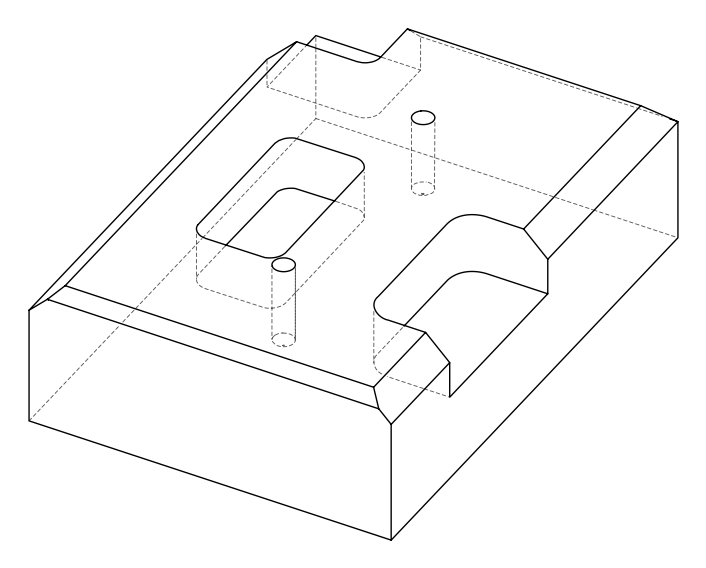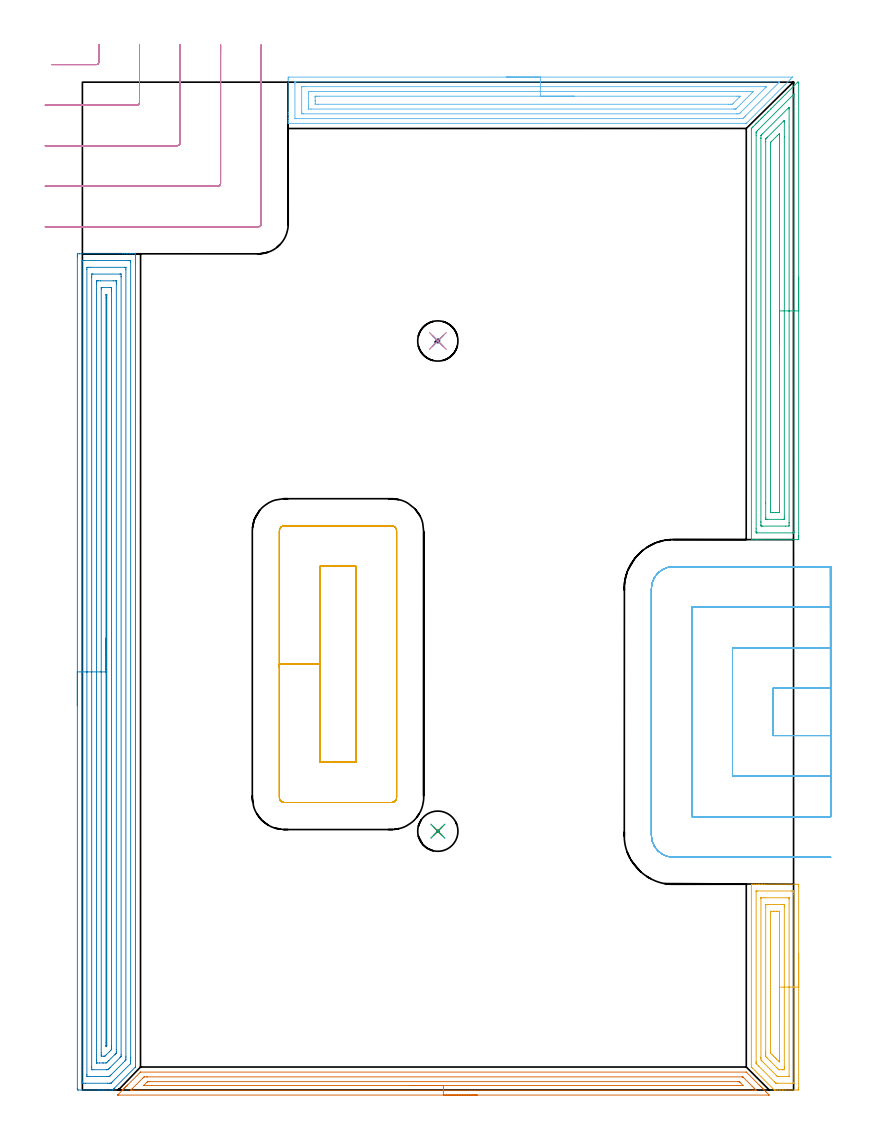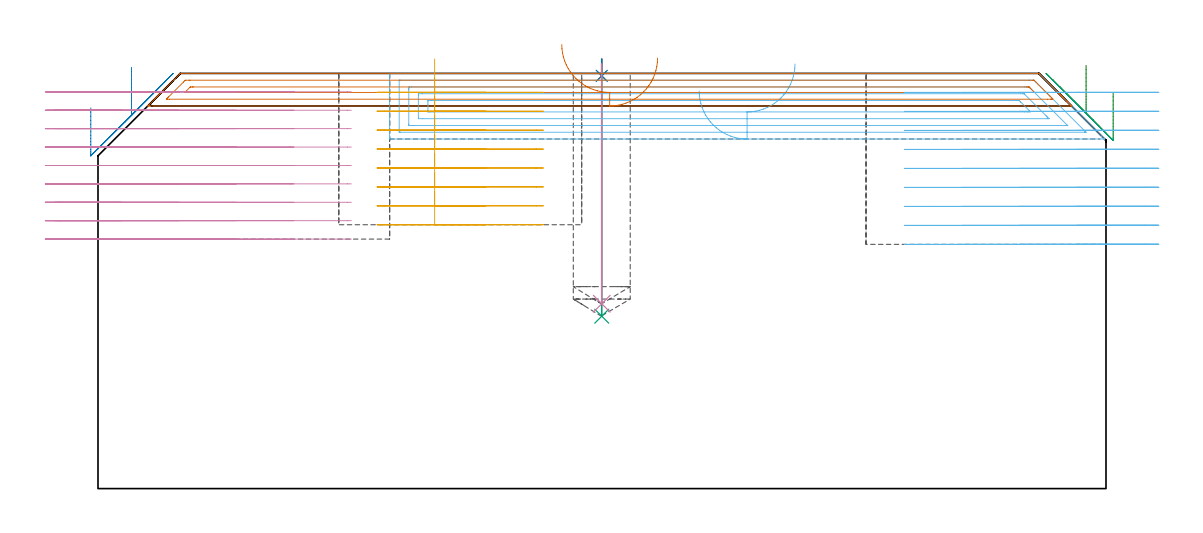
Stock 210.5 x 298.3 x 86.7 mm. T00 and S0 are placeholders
(PLAN: 12 operations, 3 tool changes, 61.9 min)
(1 SPOT_DRILL | STEP1POCKET | NXT0321_9005460120000 | 0.03 min | 1 mm3)
(2 SPOT_DRILL_1 | STEP1POCKET_1 | NXT0321_9005460120000 | 0.03 min | 1 mm3)
(3 DRILL_BLIND_HOLE_INTO_CENTER | STEP1POCKET | UGT0301_229 | 0.21 min | 5361 mm3)
(4 DRILL_BLIND_HOLE_INTO_CENTER_1 | STEP1POCKET_1 | UGT0301_229 | 0.2 min | 5073 mm3)
(5 AREA_MILL | FG_CHAMFER_SURFACE | UGT0205_001 | 2.68 min | 6657 mm3)
(6 AREA_MILL_1 | FG_CHAMFER_SURFACE_1 | UGT0205_001 | 6.01 min | 14688 mm3)
(7 AREA_MILL_2 | FG_CHAMFER_SURFACE_2 | UGT0205_001 | 4.66 min | 4455 mm3)
(8 AREA_MILL_3 | FG_CHAMFER_SURFACE_3 | UGT0205_001 | 13.97 min | 37524 mm3)
(9 AREA_MILL_4 | FG_CHAMFER_SURFACE_4 | UGT0205_001 | 5.47 min | 13080 mm3)
(10 MILL_CORNER_NOTCH_RECTANGULAR | CORNER_NOTCH_RECTANGULAR | NXT0201_012 | Follow Part, ap 4, ae 75% | 7.24 min | 104694 mm3)
(11 MILL_RECTANGULAR_POCKET | POCKET_RECTANGULAR_STRAIGHT | NXT0201_012 | Follow Part, ap 4, ae 75% | 6.98 min | 154429 mm3)
(12 MILL_SLOT | SLOT_PARTIAL_RECTANGULAR | NXT0201_012 | Follow Part, ap 4, ae 75% | 14.43 min | 177859 mm3)
(TOOL NXT0321_9005460120000 | NC Spot Drill, 142deg, 12mm, Carbide, Uncoated | D12 PA142 FL30 Z2)
(TOOL UGT0301_229 | Twist Drill 11.9 mm | D11.9 PA118 FL100 Z2)
(TOOL UGT0205_001 | Chamfer Mill 20 x 3 x 45 deg. | D20 FL50 Z2)
(TOOL NXT0201_012 | ENDMILL 16mm [2P460-1600-NA 1630] | D16 FL38 Z6)
(OP 1 SPOT_DRILL)
G17 G21 G94 G90
T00 M6
G54
G17 G0 G90 X105.2 Y76.6 S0 M3
G43 Z96.7 H0
G94 G81 G98 Z86.188 F250. R89.7
G80
M5
M2
(OP 2 SPOT_DRILL_1)
G17 G21 G94 G90
T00 M6
G54
G17 G0 G90 X105.2 Y221.7 S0 M3
G43 Z96.7 H0
G94 G81 G98 Z86.188 F250. R89.7
G80
M5
M2
(OP 3 DRILL_BLIND_HOLE_INTO_CENTER)
G17 G21 G94 G90
T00 M6
G54
G17 G0 G90 X105.2 Y76.6 S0 M3
G43 Z96.7 H0
G94 G81 G98 Z36. F250. R88.7
G80
M5
M2
(OP 4 DRILL_BLIND_HOLE_INTO_CENTER_1)
G17 G21 G94 G90
T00 M6
G54
G17 G0 G90 X105.2 Y221.7 S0 M3
G43 Z96.7 H0
G94 G81 G98 Z38.6 F250. R88.7
G80
M5
M2
(OP 5 AREA_MILL)
G17 G21 G94 G90
T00 M6
G54
G17 G0 G90 X212. Y40.45 S1061 M3
G43 Z96.7 H0
Z82.7
G94 G1 Y40.412 Z81.828 F250.
Y40.298 Z80.964
Y40.109 Z80.112
Y39.847 Z79.28
Y39.513 Z78.474
Y39.11 Z77.7
Y38.642 Z76.964
Y38.11 Z76.272
Y37.521 Z75.629
Y36.878 Z75.04
Y36.186 Z74.508
Y35.45 Z74.04
Y34.676 Z73.637
Y33.87 Z73.303
Y33.038 Z73.041
Y32.186 Z72.852
Y31.322 Z72.738
Y30.45 Z72.7
X211.999 Y0.59 Z72.701
X211.996 Y0.177 Z72.702
X211.991 Y0.01 Z72.705
X211.589 Y0. Z73.107
X208.075 Z76.619
X207.481 Z77.216
X207.196 Z77.5
X206.602 Z78.094
X206.318 Z78.377
X205.749 Z78.95
X205.284 Z79.415
X205.13 Z79.568
X204.809 Z79.887
X204.8 Y0.005 Z79.897
X204.784 Y0.015 Z79.913
X198.348 Y6.452 Z86.352
X198.019 Y6.782 Z86.679
X198.006 Y6.805 Z86.692
X198. Y6.829 Z86.7
Y60.756
X198.006 Y60.89 Z86.692
X198.266 Y60.9 Z86.433
X198.98 Z85.719
X199.599 Z85.1
X200.168 Z84.528
X200.452 Z84.244
X201.047 Z83.65
X201.331 Z83.366
X201.925 Z82.769
X211.008 Z73.689
X211.589 Y60.895 Z73.108
X211.992 Y60.89 Z72.705
X211.996 Y60.723 Z72.702
X211.999 Y60.31 Z72.701
X212. Y30.45 Z72.7
X210.586 Z74.114
X210.585 Y2.086 Z74.115
X210.584 Y2.038 Z74.116
X210.582 Y2.016 Z74.118
X210.58 Y2.012 Z74.12
X210.566 Y2.009 Z74.134
X210.198 Y2.001 Z74.502
X205.805 Z78.895
X205.439 Y2.007 Z79.261
X205.318 Y2.01 Z79.382
X205.233 Y2.029 Z79.467
X205.163 Y2.096 Z79.537
X204.879 Y2.373 Z79.821
X200.168 Y7.082 Z84.532
X199.532 Y7.721 Z85.168
X199.44 Y7.821 Z85.26
X199.421 Y7.845 Z85.279
X199.419 Y7.865 Z85.281
X199.416 Y7.912 Z85.284
X199.415 Y8.103 Z85.285
X199.414 Y8.485 Z85.286
X199.415 Y58.814 Z85.285
X199.416 Y58.862 Z85.284
X199.418 Y58.884 Z85.282
X199.42 Y58.888 Z85.28
X199.434 Y58.891 Z85.266
X199.802 Y58.899 Z84.898
X209.832 Z74.868
X210.347 Y58.896 Z74.353
X210.511 Y58.89 Z74.189
X210.579 Y58.866 Z74.121
X210.584 Y58.656 Z74.116
X210.585 Y58.527 Z74.115
X210.586 Y57.763 Z74.114
Y30.45
X209.172 Z75.528
X209.171 Y4.155 Z75.529
X209.17 Y4.045 Z75.53
X209.168 Y4.018 Z75.532
X209.165 Y4.012 Z75.535
X209.157 Y4.008 Z75.543
X209.105 Y4.002 Z75.595
X206.471 Y4. Z78.229
X206.318 Y4.001 Z78.382
X206.165 Y4.003 Z78.535
X205.859 Y4.01 Z78.841
X205.693 Y4.018 Z79.007
X205.644 Y4.063 Z79.056
X205.545 Y4.155 Z79.155
X201.087 Y8.612 Z83.613
X201.047 Y8.654 Z83.653
X200.843 Y8.868 Z83.857
X200.834 Y9.282 Z83.866
X200.83 Y9.503 Z83.87
X200.829 Y9.724 Z83.871
Y56.745
X200.83 Y56.855 Z83.87
X200.832 Y56.882 Z83.868
X200.835 Y56.888 Z83.865
X200.843 Y56.892 Z83.857
X200.895 Y56.898 Z83.805
X201.047 Y56.899 Z83.653
X201.772 Y56.9 Z82.928
X208.953 Y56.899 Z75.747
X209.106 Y56.895 Z75.594
X209.149 Y56.891 Z75.551
X209.165 Y56.887 Z75.535
X209.167 Y56.876 Z75.533
X209.17 Y56.818 Z75.53
X209.171 Y56.745 Z75.529
X209.172 Y56.523 Z75.528
Y30.45
X207.757 Z76.943
Y6.829
X207.755 Y6.262 Z76.945
X207.752 Y6.071 Z76.948
X207.75 Y6.011 Z76.95
X207.707 Y6.008 Z76.993
X207.605 Y6.004 Z77.095
X207.196 Y6. Z77.504
X207.135 Z77.565
X206.318 Y6.001 Z78.382
X206.255 Y6.002 Z78.445
X206.157 Y6.01 Z78.543
X205.782 Y6.373 Z78.918
X205.557 Y6.594 Z79.143
X203.536 Y8.612 Z81.164
X202.804 Y9.346 Z81.896
X202.648 Y9.503 Z82.052
X202.486 Y9.675 Z82.214
X202.25 Y9.935 Z82.45
X202.247 Y10.069 Z82.453
X202.244 Y10.395 Z82.456
X202.243 Y10.964 Z82.457
Y11.286
Y54.071
X202.245 Y54.638 Z82.455
X202.248 Y54.829 Z82.452
X202.25 Y54.889 Z82.45
X202.293 Y54.892 Z82.407
X202.395 Y54.896 Z82.305
X202.804 Y54.9 Z81.896
X202.865 Z81.835
X207.258 Z77.442
X207.61 Y54.898 Z77.09
X207.699 Y54.895 Z77.001
X207.741 Y54.89 Z76.959
X207.751 Y54.885 Z76.949
X207.753 Y54.872 Z76.947
X207.755 Y54.785 Z76.945
X207.757 Y54.393 Z76.943
Y54.071
Y30.45
X206.343 Z78.357
Y9.503
X206.342 Y8.612 Z78.358
X206.341 Y8.588 Z78.359
X206.318 Y8.292 Z78.382
X205.989 Y8.612 Z78.711
X205.439 Y9.159 Z79.261
X205.095 Y9.503 Z79.605
X204.561 Y10.038 Z80.139
X204.205 Y10.395 Z80.495
X203.682 Y10.928 Z81.018
X203.659 Y11.286 Z81.041
X203.658 Y11.311 Z81.042
X203.657 Y52.288 Z81.043
X203.658 Y52.313 Z81.042
X203.682 Y52.89 Z81.018
X203.96 Y52.897 Z80.74
X204.561 Y52.9 Z80.139
X204.836 Z79.864
X205.439 Z79.261
X205.716 Y52.899 Z78.984
X206.318 Y52.89 Z78.382
X206.342 Y52.288 Z78.358
X206.343 Y52.263 Z78.357
Y30.45
Y29.578 Z78.395
Y28.714 Z78.509
Y27.862 Z78.698
Y27.03 Z78.96
Y26.224 Z79.294
Y25.45 Z79.697
Y24.714 Z80.165
Y24.022 Z80.696
Y23.379 Z81.286
Y22.79 Z81.929
Y22.259 Z82.621
Y21.79 Z83.357
Y21.387 Z84.131
Y21.053 Z84.937
Y20.791 Z85.769
Y20.602 Z86.62
Y20.488 Z87.485
Y20.45 Z88.357
G0 Z96.7
M5
M2
(OP 6 AREA_MILL_1)
G17 G21 G94 G90
T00 M6
G54
G17 G0 G90 X125.55 Y299.8 S1061 M3
G43 Z96.7 H0
Z83.
G94 G1 X125.588 Z82.128 F250.
X125.702 Z81.264
X125.891 Z80.412
X126.153 Z79.58
X126.487 Z78.774
X126.89 Z78.
X127.358 Z77.264
X127.889 Z76.572
X128.479 Z75.929
X129.122 Z75.34
X129.814 Z74.809
X130.55 Z74.34
X131.324 Z73.937
X132.13 Z73.603
X132.962 Z73.341
X133.813 Z73.152
X134.678 Z73.038
X135.55 Z73.
X210.106
X210.193 Y299.798
Y299.792 Z73.005
X209.603 Y299.203 Z73.597
X196.624 Y286.225 Z86.574
X196.495 Y286.104 Z86.69
X196.217 Y286.1 Z86.7
X61.055
X60.91 Y286.103 Z86.688
X60.907 Y286.152 Z86.639
X60.9 Y286.52 Z86.279
Y286.975 Z85.824
Y287.596 Z85.199
Y288.799 Z83.998
Y289.381 Z83.413
Y299.196 Z73.601
X60.902 Y299.489 Z73.308
X60.91 Y299.792 Z73.006
X61.212 Y299.799 Z72.999
X135.55 Y299.8 Z73.
Y298.386 Z74.414
X206.03 Z74.415
X206.112 Y298.385
X206.275 Y298.381 Z74.419
X206.312 Y298.379 Z74.421
Y298.373 Z74.427
X206.288 Y298.343 Z74.457
X206.253 Y298.304 Z74.496
X206.142 Y298.192 Z74.608
X206.03 Y298.08 Z74.72
X196.216 Y288.266 Z84.534
X195.88 Y287.932 Z84.868
X195.539 Y287.596 Z85.204
X195.467 Y287.528 Z85.272
X195.4 Y287.521 Z85.279
X195.324 Y287.519 Z85.281
X194.514 Y287.514 Z85.286
X194.432
X63.204 Y287.515 Z85.285
X63.04 Y287.516 Z85.284
X62.932 Y287.52 Z85.28
X62.908 Y287.523 Z85.277
X62.905 Y287.526 Z85.274
X62.902 Y287.541 Z85.259
X62.901 Y287.596 Z85.204
X62.9 Y297.797 Z75.003
X62.903 Y298.304 Z74.496
X62.906 Y298.352 Z74.448
X62.909 Y298.373 Z74.427
X62.916 Y298.379 Z74.421
X62.959 Y298.381 Z74.419
X63.122 Y298.385 Z74.415
X63.204 Y298.386 Z74.414
X135.55
Y296.972 Z75.828
X202.009 Y296.971 Z75.829
X202.195 Y296.97 Z75.83
X202.461 Y296.965 Z75.835
X202.462 Y296.964 Z75.836
X202.461 Y296.961 Z75.839
X194.881 Y289.381 Z83.419
X194.655 Y289.157 Z83.643
X194.432 Y288.938 Z83.862
X193.989 Y288.932 Z83.868
X193.54 Y288.929 Z83.871
X65.521
X65.07 Y288.933 Z83.867
X64.929 Y288.935 Z83.865
X64.91 Y289.211 Z83.589
X64.903 Y289.381 Z83.419
X64.9 Y289.55 Z83.25
Y296.689 Z76.111
X64.905 Y296.859 Z75.941
X64.91 Y296.965 Z75.835
X64.957 Y296.968 Z75.832
X65.07 Y296.97 Z75.83
X65.51 Y296.971 Z75.829
X65.962 Y296.972 Z75.828
X135.55
Y295.557 Z77.243
X198.07
X198.364 Y295.556 Z77.244
X198.511 Y295.554 Z77.246
X198.582 Y295.551 Z77.249
X198.589 Y295.548 Z77.252
X198.581 Y295.539 Z77.261
X198.338 Y295.289 Z77.511
X198.193 Y295.142 Z77.658
X198.001 Y294.949 Z77.851
X193.54 Y290.489 Z82.311
X193.43 Y290.382 Z82.418
X193.402 Y290.359 Z82.441
X193.388 Y290.35 Z82.45
X193.367 Y290.348 Z82.452
X193.265 Y290.344 Z82.456
X193.059 Y290.343 Z82.457
X192.648
X67.676
X66.922 Y290.35 Z82.45
X66.91 Y290.352 Z82.448
X66.907 Y290.372 Z82.428
X66.903 Y290.421 Z82.379
X66.901 Y290.521 Z82.279
X66.9 Y290.72 Z82.08
X66.901 Y295.37 Z77.431
X66.903 Y295.475 Z77.325
X66.907 Y295.528 Z77.272
X66.91 Y295.549 Z77.251
X66.93 Y295.551 Z77.249
X67.746 Y295.557 Z77.243
X67.816
X135.55
Y294.143 Z78.657
X193.54
X194.133 Y294.142 Z78.658
X194.432 Y294.14 Z78.661
X194.714 Y294.136 Z78.664
X194.432 Y293.83 Z78.97
X192.66 Y292.058 Z80.742
X192.648 Y292.046 Z80.754
X192.347 Y291.764 Z81.036
X192.053 Y291.76 Z81.04
X191.756 Y291.758 Z81.042
X191.164 Y291.757 Z81.043
X69.831
X69.531 Y291.758 Z81.042
X68.935 Y291.761 Z81.039
X68.919 Y291.763 Z81.037
X68.908 Y291.789 Z81.011
X68.903 Y292.058 Z80.742
X68.9 Y292.688 Z80.112
Y292.95 Z79.85
Y293.842 Z78.958
X68.901 Y294. Z78.8
X68.903 Y294.079 Z78.721
X68.906 Y294.118 Z78.682
X68.909 Y294.132 Z78.668
X68.931 Y294.136 Z78.664
X69.232 Y294.141 Z78.659
X69.531 Y294.142 Z78.658
X70.122 Y294.143 Z78.657
X135.55
X136.421 Z78.695
X137.286 Z78.809
X138.138 Z78.998
X138.97 Z79.26
X139.776 Z79.594
X140.55 Z79.997
X141.286 Z80.465
X141.978 Z80.996
X142.621 Z81.586
X143.21 Z82.229
X143.741 Z82.921
X144.21 Z83.657
X144.613 Z84.431
X144.947 Z85.237
X145.209 Z86.069
X145.398 Z86.92
X145.512 Z87.785
X145.55 Z88.657
G0 Z96.7
M5
M2
(OP 7 AREA_MILL_2)
G17 G21 G94 G90
T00 M6
G54
G17 G0 G90 X116.85 Y-1.5 S1061 M3
G43 Z96.7 H0
Z89.9
G94 G1 X116.812 Z89.028 F250.
X116.698 Z88.163
X116.509 Z87.312
X116.247 Z86.48
X115.913 Z85.674
X115.51 Z84.9
X115.042 Z84.164
X114.51 Z83.472
X113.921 Z82.829
X113.278 Z82.24
X112.586 Z81.708
X111.85 Z81.24
X111.076 Z80.837
X110.27 Z80.503
X109.438 Z80.241
X108.586 Z80.052
X107.722 Z79.938
X106.85 Z79.9
X10.801
X10.549 Y-1.498 Z79.902
X10.428 Y-1.495 Z79.904
X10.409 Y-1.492 Z79.906
X11.886 Y-0.013 Z81.385
X12.05 Y0.153 Z81.547
X12.21 Y0.311 Z81.709
X12.332 Y0.433 Z81.831
X12.487 Y0.59 Z81.985
X12.638 Y0.74 Z82.137
X12.778 Y0.879 Z82.277
X12.924 Y1.026 Z82.422
X13.067 Y1.168 Z82.565
X13.224 Y1.325 Z82.723
X13.361 Y1.463 Z82.859
X17.079 Y5.179 Z86.579
X17.185 Y5.283 Z86.681
X17.205 Y5.294 Z86.692
X17.236 Y5.3 Z86.7
X196.464
X196.495 Y5.294 Z86.692
X196.515 Y5.283 Z86.681
X196.622 Y5.179 Z86.578
X200.339 Y1.463 Z82.859
X200.476 Y1.325 Z82.723
X200.633 Y1.168 Z82.565
X200.776 Y1.026 Z82.422
X200.922 Y0.879 Z82.277
X201.062 Y0.74 Z82.137
X201.213 Y0.59 Z81.985
X201.368 Y0.433 Z81.831
X201.49 Y0.311 Z81.709
X201.65 Y0.153 Z81.547
X202.168 Y-0.368 Z81.032
X202.408 Y-0.607 Z80.791
X202.523 Y-0.721 Z80.675
X203.098 Y-1.297 Z80.102
X203.281 Y-1.493 Z79.906
X203.233 Y-1.496 Z79.904
X203.033 Y-1.5 Z79.9
X106.85
Y-0.086 Z81.314
X14.943 Y-0.085 Z81.315
X14.561 Y-0.084 Z81.316
X14.355 Y-0.082 Z81.318
X14.283 Y-0.079 Z81.321
X14.314 Y-0.042 Z81.358
X14.363 Y0.009 Z81.409
X14.561 Y0.211 Z81.611
X14.752 Y0.403 Z81.803
X17.842 Y3.491 Z84.891
X18.128 Y3.774 Z85.174
X18.237 Y3.875 Z85.275
X18.337 Y3.879 Z85.279
X19.02 Y3.884 Z85.284
X19.223 Y3.885 Z85.285
X195.227
X195.4 Y3.884 Z85.284
X195.442 Y3.881 Z85.281
X195.459 Y3.879 Z85.279
X195.483 Y3.858 Z85.258
X195.572 Y3.776 Z85.176
X198.247 Y1.103 Z82.503
X198.76 Y0.59 Z81.99
X199.139 Y0.209 Z81.609
X199.374 Y-0.036 Z81.364
X199.409 Y-0.079 Z81.321
X199.329 Y-0.081 Z81.319
X199.139 Y-0.084 Z81.316
X198.936 Y-0.085 Z81.315
X198.247 Y-0.086 Z81.314
X106.85
Y1.328 Z82.728
X18.128 Y1.329 Z82.729
X19.137 Y2.337 Z83.737
X19.225 Y2.419 Z83.819
X19.263 Y2.452 Z83.852
X19.286 Y2.465 Z83.865
X19.362 Y2.466 Z83.866
X19.636 Y2.47 Z83.87
X19.774 Y2.471 Z83.871
X19.911
X193.926
X194.201 Y2.468 Z83.868
X194.384 Y2.464 Z83.864
X194.429 Y2.461 Z83.861
X194.441 Y2.453 Z83.853
X194.467 Y2.431 Z83.831
X194.564 Y2.337 Z83.737
X194.68 Y2.221 Z83.621
X195.572 Y1.329 Z82.729
X106.85 Y1.328 Z82.728
X105.978 Z82.766
X105.114 Z82.88
X104.262 Z83.069
X103.43 Z83.332
X102.624 Z83.665
X101.85 Z84.068
X101.114 Z84.537
X100.422 Z85.068
X99.779 Z85.657
X99.19 Z86.301
X98.658 Z86.993
X98.19 Z87.728
X97.787 Z88.502
X97.453 Z89.308
X97.191 Z90.14
X97.002 Z90.992
X96.888 Z91.857
X96.85 Z92.728
G0 Z96.7
M5
M2
(OP 8 AREA_MILL_3)
G17 G21 G94 G90
T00 M6
G54
G17 G0 G90 X-1.5 Y113.75 S1061 M3
G43 Z96.7 H0
Z79.5
G94 G1 Y113.788 Z78.628 F250.
Y113.902 Z77.763
Y114.091 Z76.912
Y114.353 Z76.08
Y114.687 Z75.274
Y115.09 Z74.5
Y115.559 Z73.764
Y116.09 Z73.072
Y116.679 Z72.429
Y117.322 Z71.84
Y118.014 Z71.308
Y118.75 Z70.84
Y119.524 Z70.437
Y120.33 Z70.103
Y121.162 Z69.841
Y122.014 Z69.652
Y122.878 Z69.538
Y123.75 Z69.5
Y246.587
X-1.499 Y246.896 Z69.501
X-1.494 Y247.473 Z69.504
X-1.492 Y247.493 Z69.506
X-0.917 Y247.497 Z70.08
X-0.314 Y247.5 Z70.683
X11.842 Z82.837
X12.445 Z83.439
X13.02 Z84.017
X13.336 Z84.332
X13.911 Z84.907
X14.227 Z85.222
X14.858 Z85.857
X15.288 Z86.287
X15.654 Y247.493 Z86.645
X15.705 Y247.49 Z86.695
X15.7 Y247.346 Z86.7
Y6.851
X15.695 Y6.806 Z86.691
X15.619 Y6.719 Z86.618
X9.418 Y0.517 Z80.417
X9.179 Y0.277 Z80.175
X9.057 Y0.158 Z80.055
X8.899 Y0.01 Z79.898
X8.882 Y0.008 Z79.881
X8.251 Y0. Z79.25
X6.785 Z77.781
X6.209 Z77.206
X5.894 Z76.891
X5.318 Z76.313
X4.715 Z75.711
X-1.206 Y0.001 Z69.791
X-1.492 Y0.01 Z69.506
X-1.499 Y0.295 Z69.499
Y0.321
X-1.5 Y123.75 Z69.5
X-0.086 Z70.914
X-0.085 Y245.17 Z70.915
X-0.084 Y245.23 Z70.916
X-0.079 Y245.348 Z70.921
X-0.069 Y245.49 Z70.931
X-0.027 Y245.492 Z70.973
X0.477 Y245.499 Z71.477
X13.336 Y245.5 Z84.336
X13.84 Y245.498 Z84.84
X14.227 Y245.492 Z85.227
X14.275 Y245.49 Z85.275
X14.282 Y245.289 Z85.282
X14.285 Y245.17 Z85.285
Y245.111
X14.286 Y245.052 Z85.286
Y9.469
X14.283 Y8.635 Z85.283
X14.281 Y8.581 Z85.281
X14.227 Y7.788 Z85.227
X14.208 Y7.762 Z85.208
X14.192 Y7.743 Z85.192
X8.839 Y2.389 Z79.839
X8.554 Y2.111 Z79.554
X8.472 Y2.034 Z79.472
X8.433 Y2.01 Z79.433
X8.375 Y2.004 Z79.375
X7.991 Y2.001 Z78.991
X7.488 Y2. Z78.488
X0.864 Z71.864
X0.36 Y2.002 Z71.36
X-0.027 Y2.008 Z70.973
X-0.075 Y2.01 Z70.925
X-0.082 Y2.211 Z70.918
X-0.085 Y2.33 Z70.915
X-0.086 Y2.389 Z70.914
Y2.448
Y123.75
X1.328 Z72.328
X1.329 Y242.861 Z72.329
X1.331 Y243.326 Z72.331
X1.333 Y243.433 Z72.333
X1.335 Y243.478 Z72.335
X1.409 Y243.49 Z72.409
X1.584 Y243.498 Z72.584
X1.755 Y243.499 Z72.755
X2.473 Y243.5 Z73.473
X12.618 Y243.499 Z83.618
X12.734 Y243.496 Z83.734
X12.826 Y243.49 Z83.826
X12.865 Y243.484 Z83.865
X12.866 Y243.468 Z83.866
X12.869 Y243.326 Z83.869
X12.871 Y242.899 Z83.871
Y9.993
X12.87 Y9.528 Z83.87
X12.867 Y9.105 Z83.867
X12.863 Y8.874 Z83.863
X12.635 Y8.635 Z83.635
X12.54 Y8.54 Z83.54
X12.445 Y8.444 Z83.445
X8.528 Y4.528 Z79.528
X8.172 Y4.174 Z79.172
X8.078 Y4.087 Z79.078
X7.991 Y4.01 Z78.991
X7.272 Y4.001 Z78.272
X1.755 Y4. Z72.755
X1.582 Y4.001 Z72.582
X1.466 Y4.004 Z72.466
X1.374 Y4.01 Z72.374
X1.335 Y4.016 Z72.335
X1.334 Y4.032 Z72.334
X1.331 Y4.174 Z72.331
X1.329 Y4.601 Z72.329
X1.328 Y123.75 Z72.328
X2.743 Z73.743
Y240.649
X2.747 Y241.44 Z73.747
X2.749 Y241.488 Z73.749
X2.794 Y241.492 Z73.794
X2.9 Y241.497 Z73.9
X3.112 Y241.499 Z74.112
X11.106 Z82.106
X11.306 Y241.497 Z82.306
X11.406 Y241.494 Z82.406
X11.45 Y241.49 Z82.45
X11.451 Y241.455 Z82.451
X11.457 Y240.747 Z82.457
Y240.649
Y10.42
X11.452 Y10.023 Z82.452
X11.45 Y9.927 Z82.45
X11.406 Y9.866 Z82.406
X11.314 Y9.769 Z82.314
X11.079 Y9.528 Z82.079
X8.196 Y6.645 Z79.196
X7.991 Y6.443 Z78.991
X7.744 Y6.205 Z78.744
X7.523 Y6.01 Z78.523
X7.1 Y6.001 Z78.1
X7.058 Y6. Z78.058
X3.094 Y6.001 Z74.094
X2.894 Y6.003 Z73.894
X2.794 Y6.006 Z73.794
X2.75 Y6.01 Z73.75
X2.749 Y6.045 Z73.749
X2.743 Y6.753 Z73.743
Y6.851
Y123.75
X4.157 Z75.157
Y238.865
X4.158 Y239.135 Z75.158
X4.162 Y239.407 Z75.162
X4.164 Y239.477 Z75.164
X4.191 Y239.49 Z75.191
X4.269 Y239.494 Z75.269
X4.428 Y239.498 Z75.428
X4.684 Y239.5 Z75.684
X5.318 Z76.318
X9.138 Z80.138
X9.772 Y239.499 Z80.772
X10.032 Y239.497 Z81.032
X10.039 Y239.491 Z81.039
X10.041 Y239.488 Z81.041
X10.043 Y238.865 Z81.043
Y238.593
Y11.934
X10.042 Y11.313 Z81.042
X10.039 Y11.045 Z81.039
X10.036 Y10.956 Z81.036
X9.982 Y10.892 Z80.982
X9.772 Y10.673 Z80.772
X9.647 Y10.546 Z80.647
X9.522 Y10.42 Z80.522
X7.864 Y8.762 Z78.864
X7.737 Y8.635 Z78.737
X7.416 Y8.319 Z78.416
X7.1 Y8.01 Z78.1
X6.84 Y8.003 Z77.84
X6.209 Y8.001 Z77.209
X5.953 Y8. Z76.953
X5.062 Z76.062
X4.428 Y8.001 Z75.428
X4.168 Y8.003 Z75.168
X4.161 Y8.009 Z75.161
X4.159 Y8.012 Z75.159
X4.157 Y8.635 Z75.157
Y8.907
Y123.75
X5.571 Z76.571
Y237.08
X5.574 Y237.399 Z76.574
X5.576 Y237.478 Z76.576
X5.577 Y237.489 Z76.577
X5.6 Y237.493 Z76.6
X5.65 Y237.497 Z76.65
X5.79 Y237.5 Z76.79
X7.991 Z78.991
X8.464 Y237.498 Z79.464
X8.595 Y237.492 Z79.595
X8.622 Y237.489 Z79.622
X8.624 Y237.443 Z79.624
X8.627 Y237.335 Z79.627
X8.628 Y237.08 Z79.628
X8.629 Y236.441 Z79.629
Y13.097
X8.628 Y12.459 Z79.628
X8.625 Y12.205 Z79.625
X8.622 Y12.046 Z79.622
X8.614 Y11.974 Z79.614
X8.565 Y11.921 Z79.565
X8.422 Y11.773 Z79.422
X7.991 Y11.338 Z78.991
X7.073 Y10.42 Z78.073
X6.782 Y10.138 Z77.782
X6.699 Y10.058 Z77.699
X6.622 Y10.007 Z77.622
X6.209 Y10.004 Z77.209
X5.735 Y10.002 Z76.735
X5.605 Y10.009 Z76.605
X5.578 Y10.011 Z76.578
X5.576 Y10.057 Z76.576
X5.573 Y10.165 Z76.573
X5.572 Y10.42 Z76.572
X5.571 Y11.059 Z76.571
Y123.75
X6.985 Z77.985
Y234.517
X6.99 Y235.295 Z77.99
X6.992 Y235.404 Z77.992
X7.004 Y235.49 Z78.004
X7.1 Y235.491 Z78.1
X7.167 Y235.49 Z78.167
X7.208 Y235.478 Z78.208
X7.211 Y235.41 Z78.211
X7.213 Y235.295 Z78.213
X7.214 Y235.181 Z78.214
X7.215 Y234.403 Z78.215
Y13.875
X7.212 Y13.097 Z78.212
X7.21 Y13.041 Z78.21
X7.207 Y13.017 Z78.207
X7.195 Y13.002 Z78.195
X7.1 Y12.904 Z78.1
X7.006 Y12.814 Z78.006
X6.992 Y12.983 Z77.992
X6.988 Y13.097 Z77.988
X6.986 Y13.211 Z77.986
X6.985 Y13.99 Z77.985
Y123.75
Y124.622 Z78.023
Y125.487 Z78.137
Y126.338 Z78.326
Y127.17 Z78.588
Y127.976 Z78.922
Y128.75 Z79.325
Y129.486 Z79.794
Y130.178 Z80.325
Y130.821 Z80.914
Y131.41 Z81.557
Y131.942 Z82.249
Y132.41 Z82.985
Y132.813 Z83.759
Y133.147 Z84.565
Y133.409 Z85.397
Y133.598 Z86.249
Y133.712 Z87.114
Y133.75 Z87.985
G0 Z96.7
M5
M2
(OP 9 AREA_MILL_4)
G17 G21 G94 G90
T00 M6
G54
G17 G0 G90 X212. Y240.6 S1061 M3
G43 Z96.7 H0
Z82.7
G94 G1 Y240.562 Z81.828 F250.
Y240.448 Z80.964
Y240.259 Z80.112
Y239.997 Z79.28
Y239.663 Z78.474
Y239.26 Z77.7
Y238.792 Z76.964
Y238.26 Z76.272
Y237.671 Z75.629
Y237.028 Z75.04
Y236.336 Z74.508
Y235.6 Z74.04
Y234.826 Z73.637
Y234.02 Z73.303
Y233.188 Z73.041
Y232.337 Z72.852
Y231.472 Z72.738
Y230.6 Z72.7
Y164.008
X211.999 Y163.532 Z72.701
X211.996 Y163.118 Z72.702
X211.992 Y162.91 Z72.705
X211.589 Y162.9 Z73.108
X201.047 Z83.648
X199.652 Z85.044
X199.289 Z85.405
X198.339 Z86.36
X198.167 Y162.903 Z86.525
X198.002 Y162.91 Z86.689
X198. Y163.085 Z86.7
Y284.268
X198.005 Y284.602 Z86.691
X198.115 Y284.715 Z86.581
X198.411 Y285.013 Z86.284
X198.561 Y285.163 Z86.135
X199.289 Y285.891 Z85.407
X199.654 Y286.253 Z85.046
X199.812 Y286.412 Z84.887
X200.053 Y286.653 Z84.645
X200.168 Y286.769 Z84.528
X200.741 Y287.34 Z83.959
X200.948 Y287.547 Z83.75
X201.047 Y287.647 Z83.65
X201.246 Y287.846 Z83.453
X201.321 Y287.92 Z83.379
X201.925 Y288.525 Z82.771
X202.154 Y288.752 Z82.546
X202.804 Y289.403 Z81.893
X202.987 Y289.586 Z81.713
X203.036 Y289.634 Z81.664
X203.682 Y290.281 Z81.015
X203.821 Y290.419 Z80.879
X211.658 Y298.254 Z73.039
X211.707 Y298.296 Z72.99
X211.722 Y298.306 Z72.974
X211.801 Z72.896
X211.992 Y298.297 Z72.706
X211.996 Y298.234 Z72.704
X211.998 Y298.131 Z72.702
X212. Y297.921 Z72.7
Y230.6
X210.586 Z74.114
Y165.321
X210.584 Y164.937 Z74.116
X210.582 Y164.915 Z74.118
X210.58 Y164.911 Z74.12
X210.566 Y164.907 Z74.134
X210.493 Y164.902 Z74.207
X210.383 Y164.901 Z74.317
X210.245 Y164.9 Z74.455
X199.702 Z84.998
X199.495 Y164.903 Z85.205
X199.459 Y164.905 Z85.241
X199.426 Y164.909 Z85.274
X199.421 Y164.955 Z85.279
X199.416 Y165.192 Z85.284
X199.415 Y165.321 Z85.285
X199.414 Y166.088 Z85.286
Y282.48
X199.416 Y283.245 Z85.284
X199.418 Y283.374 Z85.282
X199.422 Y283.56 Z85.278
X199.545 Y283.688 Z85.155
X199.702 Y283.849 Z84.998
X200.118 Y284.268 Z84.582
X210.474 Y294.62 Z74.226
X210.532 Y294.676 Z74.168
X210.572 Y294.711 Z74.128
X210.58 Y294.716 Z74.12
X210.581 Y294.715 Z74.119
X210.582 Y294.678 Z74.118
X210.585 Y294.233 Z74.115
X210.586 Y294.106 Z74.114
Y230.6
X209.172 Z75.528
X209.171 Y168.004 Z75.529
X209.17 Y167.783 Z75.53
X209.164 Y167.109 Z75.536
X209.152 Y166.907 Z75.548
X208.075 Y166.9 Z76.625
X201.251 Y166.901 Z83.449
X201.047 Y166.905 Z83.653
X200.847 Y166.91 Z83.853
X200.836 Y167.109 Z83.864
X200.832 Y167.328 Z83.868
X200.829 Y168.004 Z83.871
X200.828 Y168.226 Z83.872
X200.829 Y281.585 Z83.871
X200.83 Y281.806 Z83.87
X200.836 Y282.48 Z83.864
X200.84 Y282.529 Z83.86
X200.872 Y282.566 Z83.828
X200.915 Y282.613 Z83.785
X201.047 Y282.747 Z83.653
X201.357 Y283.058 Z83.343
X209.013 Y290.71 Z75.687
X209.131 Y290.822 Z75.569
X209.162 Y290.848 Z75.538
X209.165 Y290.846 Z75.535
X209.168 Y290.814 Z75.532
X209.17 Y290.751 Z75.53
X209.171 Y290.529 Z75.529
X209.172 Y290.307 Z75.528
Y230.6
X207.757 Z76.943
X207.756 Y169.792 Z76.944
X207.753 Y169.225 Z76.947
X207.75 Y169.032 Z76.95
X207.738 Y168.91 Z76.962
X207.635 Y168.907 Z77.065
X207.196 Y168.9 Z77.504
X202.804 Z81.896
X202.366 Y168.907 Z82.334
X202.262 Y168.91 Z82.438
X202.25 Y168.974 Z82.45
X202.248 Y169.051 Z82.452
X202.244 Y169.468 Z82.456
X202.243 Y173.755 Z82.457
X202.244 Y280.691 Z82.456
X202.247 Y281.258 Z82.453
X202.25 Y281.422 Z82.45
X202.258 Y281.497 Z82.442
X202.339 Y281.585 Z82.361
X202.572 Y281.821 Z82.128
X202.804 Y282.054 Z81.896
X207.448 Y286.695 Z77.252
X207.707 Y286.951 Z76.993
X207.72 Y286.958 Z76.98
X207.75 Y286.951 Z76.95
X207.754 Y286.674 Z76.946
X207.756 Y286.381 Z76.944
X207.757 Y282.055 Z76.943
Y230.6
X206.343 Z78.357
X206.342 Y171.581 Z78.358
Y171.556
X206.318 Y170.91 Z78.382
X206.104 Y170.904 Z78.596
X205.439 Y170.901 Z79.261
X205.23 Y170.9 Z79.47
X204.561 Y170.901 Z80.139
X204.35 Z80.35
X203.682 Y170.91 Z81.018
X203.658 Y171.581 Z81.042
Y171.606
Y279.796
Y279.821
X203.682 Y280.471 Z81.018
X203.788 Y280.583 Z80.912
X203.891 Y280.691 Z80.809
X205.68 Y282.48 Z79.02
X206.004 Y282.799 Z78.696
X206.318 Y283.106 Z78.382
X206.342 Y282.48 Z78.358
Y282.454
X206.343 Y230.6 Z78.357
Y229.728 Z78.395
Y228.864 Z78.509
Y228.012 Z78.698
Y227.18 Z78.96
Y226.374 Z79.294
Y225.6 Z79.697
Y224.864 Z80.165
Y224.172 Z80.696
Y223.529 Z81.286
Y222.94 Z81.929
Y222.409 Z82.621
Y221.94 Z83.357
Y221.537 Z84.131
Y221.203 Z84.937
Y220.941 Z85.769
Y220.752 Z86.62
Y220.638 Z87.485
Y220.6 Z88.357
G0 Z96.7
M5
M2
(OP 10 MILL_CORNER_NOTCH_RECTANGULAR)
G17 G21 G94 G90
T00 M6
G54
G17 G0 G90 X-9.079 Y303.5 S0 M3
G43 Z96.7 H1
Z82.855
G94 G1 X-6.079 F250.
X4.104 F500.
G3 X4.9 Y304.296 R0.8
G1 Y306.046
X4.901 Y306.3
X4.917 Y309.3 F250.
G0 Z96.7
X-11. Y291.478
Z82.855
G1 X-8. Y291.499
X-7.746 Y291.5 F500.
X16.104
G3 X16.9 Y292.296 R0.8
G1 Y306.046
X16.901 Y306.3
X16.922 Y309.3 F250.
G0 Z96.7
X-11. Y279.467
Z82.855
G1 X-8. Y279.499
G2 X-7.746 Y279.5 R24. F500.
G1 X28.104
G3 X28.9 Y280.296 R0.8
G1 Y306.046
G2 X28.901 Y306.3 R24.
G1 X28.933 Y309.3 F250.
G0 Z96.7
X-10.999 Y267.434
Z82.855
G1 X-8. Y267.497
G2 X-7.746 Y267.5 R12. F500.
G1 X40.104
G3 X40.9 Y268.296 R0.8
G1 Y306.046
G2 X40.903 Y306.3 R12.
G1 X40.966 Y309.299 F250.
G0 Z96.7
X-10.746 Y255.5
Z82.855
G1 X-7.746
X52.104 F500.
G3 X52.9 Y256.296 R0.8
G1 Y306.046
Y309.046 F250.
G0 Z96.7
X-9.079 Y303.5
Z79.011
G1 X-6.079
X4.104 F500.
G3 X4.9 Y304.296 R0.8
G1 Y306.3
Y309.3 F250.
G0 Z96.7
X-11. Y291.478
Z79.011
G1 X-8. Y291.499
G2 X-7.746 Y291.5 R36. F500.
G1 X16.104
G3 X16.9 Y292.296 R0.8
G1 Y306.3
Y309.3 F250.
G0 Z96.7
X-11. Y279.467
Z79.011
G1 X-8. Y279.499
G2 X-7.746 Y279.5 R24. F500.
G1 X28.104
G3 X28.9 Y280.296 R0.8
G1 Y306.3
Y309.3 F250.
G0 Z96.7
X-10.999 Y267.434
Z79.011
G1 X-8. Y267.497
G2 X-7.746 Y267.5 R12. F500.
G1 X40.104
G3 X40.9 Y268.296 R0.8
G1 Y306.3
Y309.3 F250.
G0 Z96.7
X-10.746 Y255.5
Z79.011
G1 X-7.746
X52.104 F500.
G3 X52.9 Y256.296 R0.8
G1 Y306.3
Y309.3 F250.
G0 Z96.7
X-9.079 Y303.5
Z75.167
G1 X-6.079
X4.104 F500.
G3 X4.9 Y304.296 R0.8
G1 Y306.3
Y309.3 F250.
G0 Z96.7
X-11. Y291.5
Z75.167
G1 X-8.
X16.104 F500.
G3 X16.9 Y292.296 R0.8
G1 Y306.3
Y309.3 F250.
G0 Z96.7
X-11. Y279.5
Z75.167
G1 X-8.
X28.104 F500.
G3 X28.9 Y280.296 R0.8
G1 Y306.3
Y309.3 F250.
G0 Z96.7
X-11. Y267.5
Z75.167
G1 X-8.
X40.104 F500.
G3 X40.9 Y268.296 R0.8
G1 Y306.3
Y309.3 F250.
G0 Z96.7
X-11. Y255.5
Z75.167
G1 X-8.
X52.104 F500.
G3 X52.9 Y256.296 R0.8
G1 Y306.3
Y309.3 F250.
G0 Z96.7
X-9.079 Y303.5
Z71.322
G1 X-6.079
X4.104 F500.
G3 X4.9 Y304.296 R0.8
G1 Y306.3
Y309.3 F250.
G0 Z96.7
X-11. Y291.5
Z71.322
G1 X-8.
X16.104 F500.
G3 X16.9 Y292.296 R0.8
G1 Y306.3
Y309.3 F250.
G0 Z96.7
X-11. Y279.5
Z71.322
G1 X-8.
X28.104 F500.
G3 X28.9 Y280.296 R0.8
G1 Y306.3
Y309.3 F250.
G0 Z96.7
X-11. Y267.5
Z71.322
G1 X-8.
X40.104 F500.
G3 X40.9 Y268.296 R0.8
G1 Y306.3
Y309.3 F250.
G0 Z96.7
X-11. Y255.5
Z71.322
G1 X-8.
X52.104 F500.
G3 X52.9 Y256.296 R0.8
G1 Y306.3
Y309.3 F250.
G0 Z96.7
X-9.079 Y303.5
Z67.478
G1 X-6.079
X4.104 F500.
G3 X4.9 Y304.296 R0.8
G1 Y306.3
Y309.3 F250.
G0 Z96.7
X-11. Y291.5
Z67.478
G1 X-8.
X16.104 F500.
G3 X16.9 Y292.296 R0.8
G1 Y306.3
Y309.3 F250.
G0 Z96.7
X-11. Y279.5
Z67.478
G1 X-8.
X28.104 F500.
G3 X28.9 Y280.296 R0.8
G1 Y306.3
Y309.3 F250.
G0 Z96.7
X-11. Y267.5
Z67.478
G1 X-8.
X40.104 F500.
G3 X40.9 Y268.296 R0.8
G1 Y306.3
Y309.3 F250.
G0 Z96.7
X-11. Y255.5
Z67.478
G1 X-8.
X52.104 F500.
G3 X52.9 Y256.296 R0.8
G1 Y306.3
Y309.3 F250.
G0 Z96.7
X-9.079 Y303.5
Z63.633
G1 X-6.079
X4.104 F500.
G3 X4.9 Y304.296 R0.8
G1 Y306.3
Y309.3 F250.
G0 Z96.7
X-11. Y291.5
Z63.633
G1 X-8.
X16.104 F500.
G3 X16.9 Y292.296 R0.8
G1 Y306.3
Y309.3 F250.
G0 Z96.7
X-11. Y279.5
Z63.633
G1 X-8.
X28.104 F500.
G3 X28.9 Y280.296 R0.8
G1 Y306.3
Y309.3 F250.
G0 Z96.7
X-11. Y267.5
Z63.633
G1 X-8.
X40.104 F500.
G3 X40.9 Y268.296 R0.8
G1 Y306.3
Y309.3 F250.
G0 Z96.7
X-11. Y255.5
Z63.633
G1 X-8.
X52.104 F500.
G3 X52.9 Y256.296 R0.8
G1 Y306.3
Y309.3 F250.
G0 Z96.7
X-9.079 Y303.5
Z59.789
G1 X-6.079
X4.104 F500.
G3 X4.9 Y304.296 R0.8
G1 Y306.3
Y309.3 F250.
G0 Z96.7
X-11. Y291.5
Z59.789
G1 X-8.
X16.104 F500.
G3 X16.9 Y292.296 R0.8
G1 Y306.3
Y309.3 F250.
G0 Z96.7
X-11. Y279.5
Z59.789
G1 X-8.
X28.104 F500.
G3 X28.9 Y280.296 R0.8
G1 Y306.3
Y309.3 F250.
G0 Z96.7
X-11. Y267.5
Z59.789
G1 X-8.
X40.104 F500.
G3 X40.9 Y268.296 R0.8
G1 Y306.3
Y309.3 F250.
G0 Z96.7
X-11. Y255.5
Z59.789
G1 X-8.
X52.104 F500.
G3 X52.9 Y256.296 R0.8
G1 Y306.3
Y309.3 F250.
G0 Z96.7
X-9.079 Y303.5
Z55.944
G1 X-6.079
X4.104 F500.
G3 X4.9 Y304.296 R0.8
G1 Y306.3
Y309.3 F250.
G0 Z96.7
X-11. Y291.5
Z55.944
G1 X-8.
X16.104 F500.
G3 X16.9 Y292.296 R0.8
G1 Y306.3
Y309.3 F250.
G0 Z96.7
X-11. Y279.5
Z55.944
G1 X-8.
X28.104 F500.
G3 X28.9 Y280.296 R0.8
G1 Y306.3
Y309.3 F250.
G0 Z96.7
X-11. Y267.5
Z55.944
G1 X-8.
X40.104 F500.
G3 X40.9 Y268.296 R0.8
G1 Y306.3
Y309.3 F250.
G0 Z96.7
X-11. Y255.5
Z55.944
G1 X-8.
X52.104 F500.
G3 X52.9 Y256.296 R0.8
G1 Y306.3
Y309.3 F250.
G0 Z96.7
X-9.079 Y303.5
Z52.1
G1 X-6.079
X4.104 F500.
G3 X4.9 Y304.296 R0.8
G1 Y306.3
Y309.3 F250.
G0 Z96.7
X-11. Y291.5
Z52.1
G1 X-8.
X16.104 F500.
G3 X16.9 Y292.296 R0.8
G1 Y306.3
Y309.3 F250.
G0 Z96.7
X-11. Y279.5
Z52.1
G1 X-8.
X28.104 F500.
G3 X28.9 Y280.296 R0.8
G1 Y306.3
Y309.3 F250.
G0 Z96.7
X-11. Y267.5
Z52.1
G1 X-8.
X40.104 F500.
G3 X40.9 Y268.296 R0.8
G1 Y306.3
Y309.3 F250.
G0 Z96.7
X-11. Y255.5
Z52.1
G1 X-8.
X52.104 F500.
G3 X52.9 Y256.296 R0.8
G1 Y306.3
Y309.3 F250.
G0 Z96.7
M5
M2
(OP 11 MILL_RECTANGULAR_POCKET)
G17 G21 G94 G90
T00 M6
G54
G17 G0 G90 X70.3 Y151.988 S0 M3
G43 Z96.7 H1
Z89.7
G94 G1 Y126.05 Z82.75 F250.
Y97.1 F500.
X81.
Y155.
X70.3
Y126.05
X58.3
Y86.6
G3 X59.8 Y85.1 R1.5
G1 X91.5
G3 X93. Y86.6 R1.5
G1 Y165.5
G3 X91.5 Y167. R1.5
G1 X59.8
G3 X58.3 Y165.5 R1.5
G1 Y126.05
Y125.05
G0 X70.3 Y151.988 Z85.75
G1 Y126.05 Z78.8 F250.
Y97.1 F500.
X81.
Y155.
X70.3
Y126.05
X58.3
Y86.6
G3 X59.8 Y85.1 R1.5
G1 X91.5
G3 X93. Y86.6 R1.5
G1 Y165.5
G3 X91.5 Y167. R1.5
G1 X59.8
G3 X58.3 Y165.5 R1.5
G1 Y126.05
Y125.05
G0 X70.3 Y151.988 Z81.8
G1 Y126.05 Z74.85 F250.
Y97.1 F500.
X81.
Y155.
X70.3
Y126.05
X58.3
Y86.6
G3 X59.8 Y85.1 R1.5
G1 X91.5
G3 X93. Y86.6 R1.5
G1 Y165.5
G3 X91.5 Y167. R1.5
G1 X59.8
G3 X58.3 Y165.5 R1.5
G1 Y126.05
Y125.05
G0 X70.3 Y151.988 Z77.85
G1 Y126.05 Z70.9 F250.
Y97.1 F500.
X81.
Y155.
X70.3
Y126.05
X58.3
Y86.6
G3 X59.8 Y85.1 R1.5
G1 X91.5
G3 X93. Y86.6 R1.5
G1 Y165.5
G3 X91.5 Y167. R1.5
G1 X59.8
G3 X58.3 Y165.5 R1.5
G1 Y126.05
Y125.05
G0 X70.3 Y151.988 Z73.9
G1 Y126.05 Z66.95 F250.
Y97.1 F500.
X81.
Y155.
X70.3
Y126.05
X58.3
Y86.6
G3 X59.8 Y85.1 R1.5
G1 X91.5
G3 X93. Y86.6 R1.5
G1 Y165.5
G3 X91.5 Y167. R1.5
G1 X59.8
G3 X58.3 Y165.5 R1.5
G1 Y126.05
Y125.05
G0 X70.3 Y151.988 Z69.95
G1 Y126.05 Z63. F250.
Y97.1 F500.
X81.
Y155.
X70.3
Y126.05
X58.3
Y86.6
G3 X59.8 Y85.1 R1.5
G1 X91.5
G3 X93. Y86.6 R1.5
G1 Y165.5
G3 X91.5 Y167. R1.5
G1 X59.8
G3 X58.3 Y165.5 R1.5
G1 Y126.05
Y125.05
G0 X70.3 Y151.988 Z66.
G1 Y126.05 Z59.05 F250.
Y97.1 F500.
X81.
Y155.
X70.3
Y126.05
X58.3
Y86.6
G3 X59.8 Y85.1 R1.5
G1 X91.5
G3 X93. Y86.6 R1.5
G1 Y165.5
G3 X91.5 Y167. R1.5
G1 X59.8
G3 X58.3 Y165.5 R1.5
G1 Y126.05
Y125.05
G0 X70.3 Y151.988 Z62.05
G1 Y126.05 Z55.1 F250.
Y97.1 F500.
X81.
Y155.
X70.3
Y126.05
X58.3
Y86.6
G3 X59.8 Y85.1 R1.5
G1 X91.5
G3 X93. Y86.6 R1.5
G1 Y165.5
G3 X91.5 Y167. R1.5
G1 X59.8
G3 X58.3 Y165.5 R1.5
G1 Y126.05
Y125.05
G0 Z96.7
M5
M2
(OP 12 MILL_SLOT)
G17 G21 G94 G90
T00 M6
G54
G17 G0 G90 X221.5 Y118.922 S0 M3
G43 Z96.7 H1
Z82.733
G94 G1 X218.5 Y118.901 F250.
X218.246 Y118.9 F500.
X204.4
Y104.9
X218.246
X218.5 Y104.899
X221.5 Y104.878 F250.
Y130.933
X218.5 Y130.901
G2 X218.246 Y130.9 R24. F500.
G1 X192.4
Y92.9
X218.246
G2 X218.5 Y92.899 R24.
G1 X221.5 Y92.867 F250.
X221.499 Y142.966
X218.5 Y142.903
G2 X218.246 Y142.9 R12. F500.
G1 X180.4
Y80.9
X218.246
G2 X218.5 Y80.897 R12.
G1 X221.499 Y80.834 F250.
X221.246 Y154.9
X218.246
X174.9 F500.
G3 X168.4 Y148.4 R6.5
G1 Y75.4
G3 X174.9 Y68.9 R6.5
G1 X218.246
X221.246 F250.
G0 X221.5 Y118.9 Z78.767
G1 X218.5
X204.4 F500.
Y104.9
X218.5
X221.5 F250.
Y130.9
X218.5
X192.4 F500.
Y92.9
X218.5
X221.5 F250.
Y142.9
X218.5
X180.4 F500.
Y80.9
X218.5
X221.5 F250.
Y154.9
X218.5
X174.9 F500.
G3 X168.4 Y148.4 R6.5
G1 Y75.4
G3 X174.9 Y68.9 R6.5
G1 X218.5
X221.5 F250.
G0 Y118.9 Z74.8
G1 X218.5
X204.4 F500.
Y104.9
X218.5
X221.5 F250.
Y130.9
X218.5
X192.4 F500.
Y92.9
X218.5
X221.5 F250.
Y142.9
X218.5
X180.4 F500.
Y80.9
X218.5
X221.5 F250.
Y154.9
X218.5
X174.9 F500.
G3 X168.4 Y148.4 R6.5
G1 Y75.4
G3 X174.9 Y68.9 R6.5
G1 X218.5
X221.5 F250.
G0 Y118.9 Z70.833
G1 X218.5
X204.4 F500.
Y104.9
X218.5
X221.5 F250.
Y130.9
X218.5
X192.4 F500.
Y92.9
X218.5
X221.5 F250.
Y142.9
X218.5
X180.4 F500.
Y80.9
X218.5
X221.5 F250.
Y154.9
X218.5
X174.9 F500.
G3 X168.4 Y148.4 R6.5
G1 Y75.4
G3 X174.9 Y68.9 R6.5
G1 X218.5
X221.5 F250.
G0 Y118.9 Z66.867
G1 X218.5
X204.4 F500.
Y104.9
X218.5
X221.5 F250.
Y130.9
X218.5
X192.4 F500.
Y92.9
X218.5
X221.5 F250.
Y142.9
X218.5
X180.4 F500.
Y80.9
X218.5
X221.5 F250.
Y154.9
X218.5
X174.9 F500.
G3 X168.4 Y148.4 R6.5
G1 Y75.4
G3 X174.9 Y68.9 R6.5
G1 X218.5
X221.5 F250.
G0 Y118.9 Z62.9
G1 X218.5
X204.4 F500.
Y104.9
X218.5
X221.5 F250.
Y130.9
X218.5
X192.4 F500.
Y92.9
X218.5
X221.5 F250.
Y142.9
X218.5
X180.4 F500.
Y80.9
X218.5
X221.5 F250.
Y154.9
X218.5
X174.9 F500.
G3 X168.4 Y148.4 R6.5
G1 Y75.4
G3 X174.9 Y68.9 R6.5
G1 X218.5
X221.5 F250.
G0 Y118.9 Z58.933
G1 X218.5
X204.4 F500.
Y104.9
X218.5
X221.5 F250.
Y130.9
X218.5
X192.4 F500.
Y92.9
X218.5
X221.5 F250.
Y142.9
X218.5
X180.4 F500.
Y80.9
X218.5
X221.5 F250.
Y154.9
X218.5
X174.9 F500.
G3 X168.4 Y148.4 R6.5
G1 Y75.4
G3 X174.9 Y68.9 R6.5
G1 X218.5
X221.5 F250.
G0 Y118.9 Z54.967
G1 X218.5
X204.4 F500.
Y104.9
X218.5
X221.5 F250.
Y130.9
X218.5
X192.4 F500.
Y92.9
X218.5
X221.5 F250.
Y142.9
X218.5
X180.4 F500.
Y80.9
X218.5
X221.5 F250.
Y154.9
X218.5
X174.9 F500.
G3 X168.4 Y148.4 R6.5
G1 Y75.4
G3 X174.9 Y68.9 R6.5
G1 X218.5
X221.5 F250.
G0 Y118.9 Z51.
G1 X218.5
X204.4 F500.
Y104.9
X218.5
X221.5 F250.
Y130.9
X218.5
X192.4 F500.
Y92.9
X218.5
X221.5 F250.
Y142.9
X218.5
X180.4 F500.
Y80.9
X218.5
X221.5 F250.
Y154.9
X218.5
X174.9 F500.
G3 X168.4 Y148.4 R6.5
G1 Y75.4
G3 X174.9 Y68.9 R6.5
G1 X218.5
X221.5 F250.
G0 Z96.7
M5
M2
